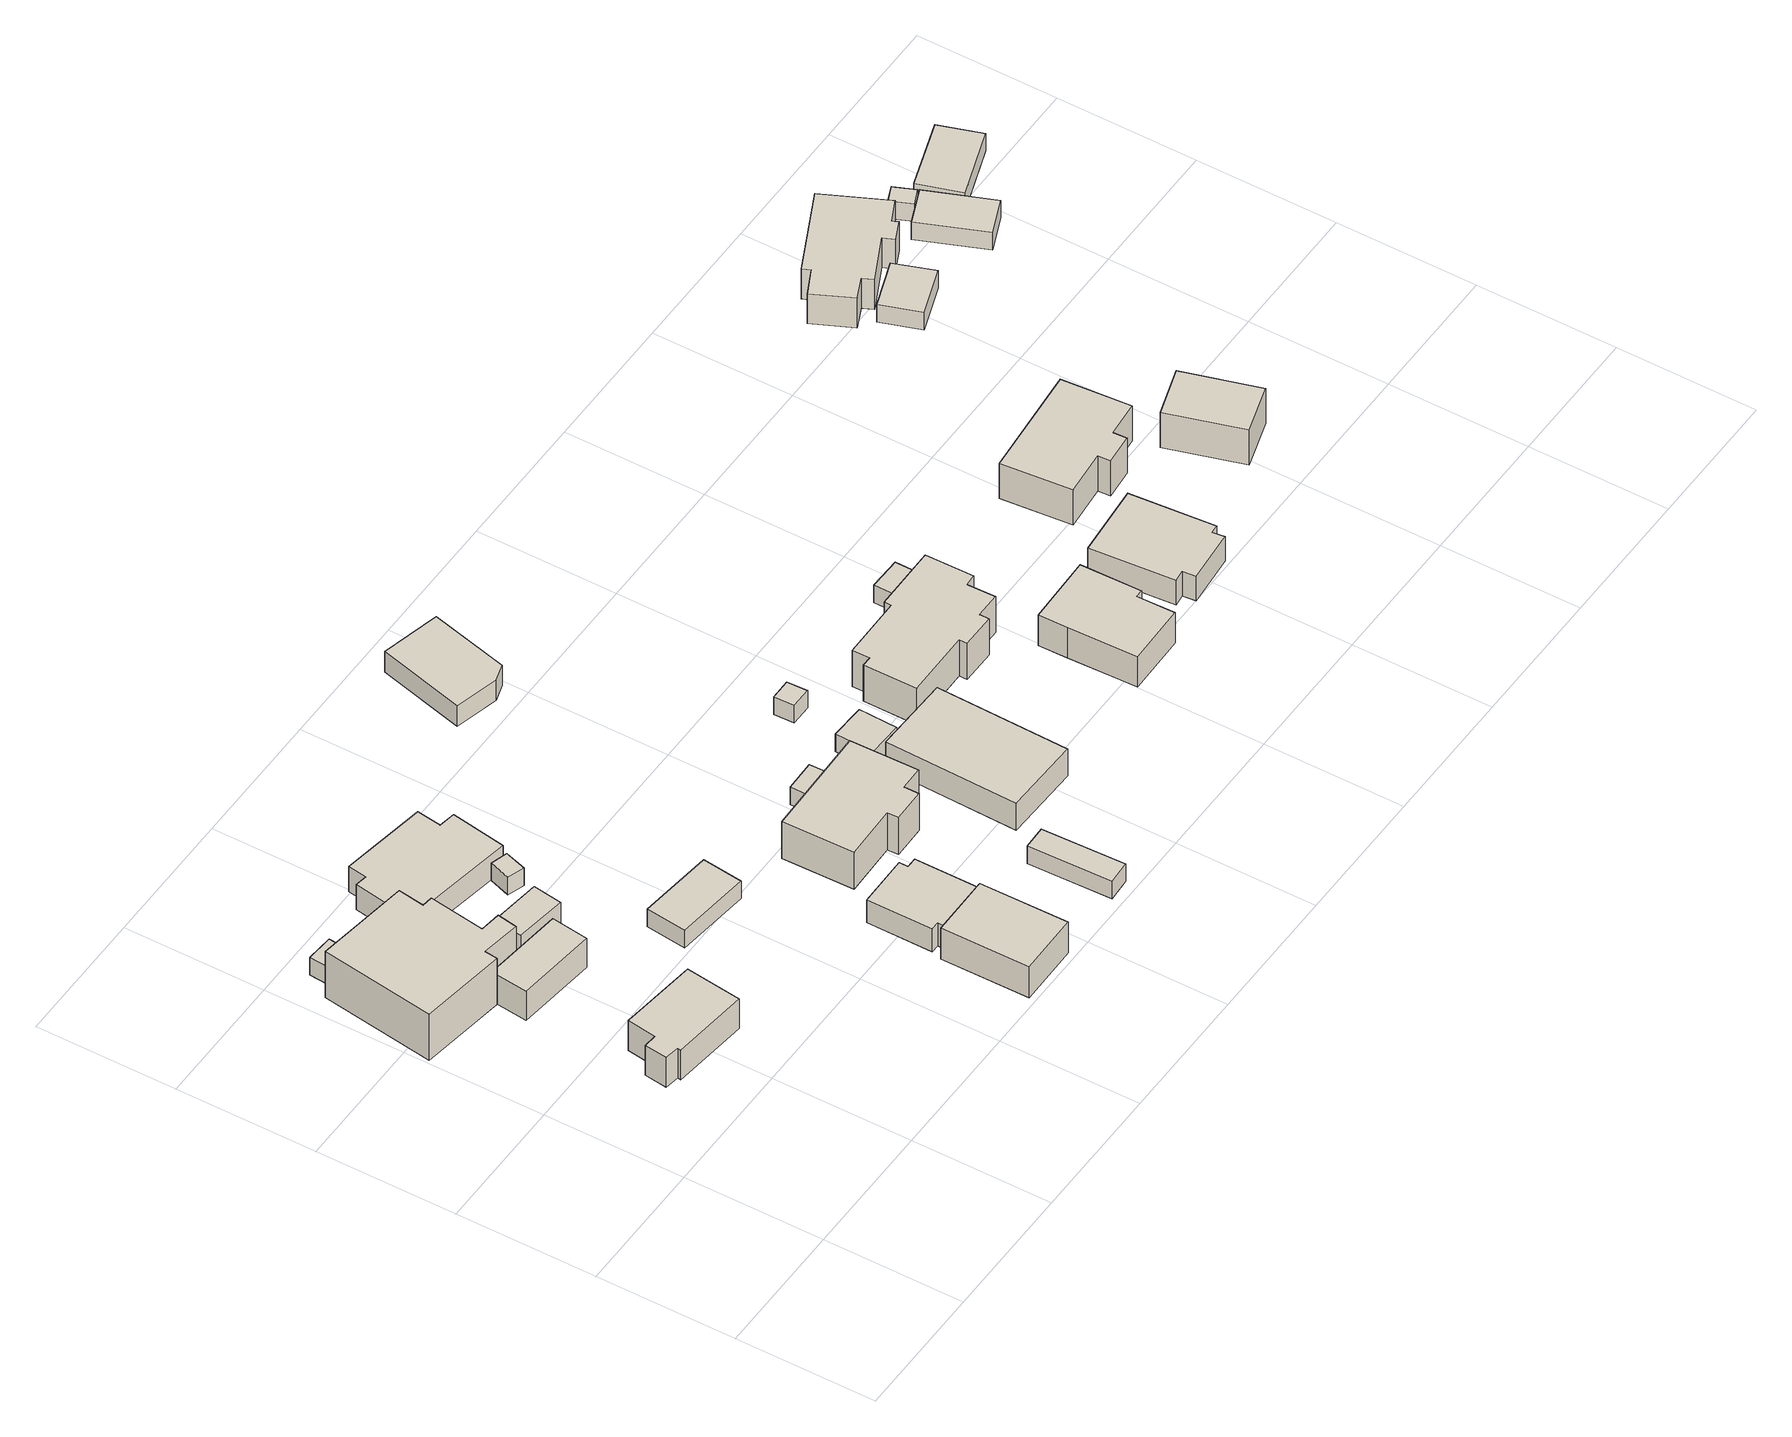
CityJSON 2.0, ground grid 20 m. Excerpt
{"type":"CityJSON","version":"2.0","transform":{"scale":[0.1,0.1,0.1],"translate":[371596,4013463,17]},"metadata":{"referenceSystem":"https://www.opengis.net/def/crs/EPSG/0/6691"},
"CityObjects":{
"building1":{"type":"Building","attributes":{"枝番":1,"利根川水系渡良瀬川洪水浸水想定区域（計画規模）.規模":"L1","利根川水系渡良瀬川洪水浸水想定区域（計画規模）.浸水ランク":"1","利根川水系渡良瀬川洪水浸水想定区域（計画規模）.浸水深":0.01,"利根川水系渡良瀬川洪水浸水想定区域（想定最大規模）.規模":"L2","利根川水系渡良瀬川洪水浸水想定区域（想定最大規模）.浸水ランク":"1","利根川水系渡良瀬川洪水浸水想定区域（想定最大規模）.浸水深":0.31,"利根川水系利根川洪水浸水想定区域（計画規模）.規模":"L1","利根川水系利根川洪水浸水想定区域（計画規模）.浸水ランク":"2","利根川水系利根川洪水浸水想定区域（計画規模）.浸水深":0.501,"利根川水系利根川洪水浸水想定区域（想定最大規模）.規模":"L2","利根川水系利根川洪水浸水想定区域（想定最大規模）.浸水ランク":"2","利根川水系利根川洪水浸水想定区域（想定最大規模）.浸水深":2.73,"measuredHeight":5.9,"BuildingDetails.prefecture":"10","BuildingDetails.city":"10207"},"geometry":[{"type":"Solid","lod":"1","boundaries":[[[[0,1,2,3,4,5,6,7]],[[6,8,9,7]],[[5,10,8,6]],[[4,11,10,5]],[[3,12,11,4]],[[2,13,12,3]],[[1,14,13,2]],[[0,15,14,1]],[[7,9,15,0]],[[8,10,11,12,13,14,15,9]]]]}]},
"building2":{"type":"Building","attributes":{"枝番":1,"利根川水系渡良瀬川洪水浸水想定区域（計画規模）.規模":"L1","利根川水系渡良瀬川洪水浸水想定区域（計画規模）.浸水ランク":"1","利根川水系渡良瀬川洪水浸水想定区域（計画規模）.浸水深":0.41,"利根川水系渡良瀬川洪水浸水想定区域（想定最大規模）.規模":"L2","利根川水系渡良瀬川洪水浸水想定区域（想定最大規模）.浸水ランク":"2","利根川水系渡良瀬川洪水浸水想定区域（想定最大規模）.浸水深":0.64,"利根川水系渡良瀬川洪水浸水想定区域（想定最大規模）.継続時間":2.7,"利根川水系利根川洪水浸水想定区域（計画規模）.規模":"L1","利根川水系利根川洪水浸水想定区域（計画規模）.浸水ランク":"2","利根川水系利根川洪水浸水想定区域（計画規模）.浸水深":0.801,"利根川水系利根川洪水浸水想定区域（想定最大規模）.規模":"L2","利根川水系利根川洪水浸水想定区域（想定最大規模）.浸水ランク":"3","利根川水系利根川洪水浸水想定区域（想定最大規模）.浸水深":3.03,"usage":"411","measuredHeight":9.1,"BuildingDetails.prefecture":"10","BuildingDetails.city":"10207","BuildingDetails.surveyYear":2016},"geometry":[{"type":"Solid","lod":"1","boundaries":[[[[16,17,18,19,20,21,22,23,24,25]],[[24,26,27,25]],[[23,28,26,24]],[[22,29,28,23]],[[21,30,29,22]],[[20,31,30,21]],[[19,32,31,20]],[[18,33,32,19]],[[17,34,33,18]],[[16,35,34,17]],[[25,27,35,16]],[[26,28,29,30,31,32,33,34,35,27]]]]}]},
"building3":{"type":"Building","attributes":{"枝番":1,"利根川水系渡良瀬川洪水浸水想定区域（計画規模）.規模":"L1","利根川水系渡良瀬川洪水浸水想定区域（計画規模）.浸水ランク":"1","利根川水系渡良瀬川洪水浸水想定区域（計画規模）.浸水深":0.35,"利根川水系渡良瀬川洪水浸水想定区域（想定最大規模）.規模":"L2","利根川水系渡良瀬川洪水浸水想定区域（想定最大規模）.浸水ランク":"2","利根川水系渡良瀬川洪水浸水想定区域（想定最大規模）.浸水深":0.56,"利根川水系渡良瀬川洪水浸水想定区域（想定最大規模）.継続時間":2.7,"利根川水系利根川洪水浸水想定区域（計画規模）.規模":"L1","利根川水系利根川洪水浸水想定区域（計画規模）.浸水ランク":"2","利根川水系利根川洪水浸水想定区域（計画規模）.浸水深":0.701,"利根川水系利根川洪水浸水想定区域（想定最大規模）.規模":"L2","利根川水系利根川洪水浸水想定区域（想定最大規模）.浸水ランク":"2","利根川水系利根川洪水浸水想定区域（想定最大規模）.浸水深":2.93,"BuildingDetails.prefecture":"10","BuildingDetails.city":"10207"},"geometry":[{"type":"Solid","lod":"1","boundaries":[[[[36,37,38,39]],[[38,40,41,39]],[[37,42,40,38]],[[36,43,42,37]],[[39,41,43,36]],[[40,42,43,41]]]]}]},
"building4":{"type":"Building","attributes":{"枝番":1,"利根川水系渡良瀬川洪水浸水想定区域（計画規模）.規模":"L1","利根川水系渡良瀬川洪水浸水想定区域（計画規模）.浸水ランク":"1","利根川水系渡良瀬川洪水浸水想定区域（計画規模）.浸水深":0.4,"利根川水系渡良瀬川洪水浸水想定区域（想定最大規模）.規模":"L2","利根川水系渡良瀬川洪水浸水想定区域（想定最大規模）.浸水ランク":"2","利根川水系渡良瀬川洪水浸水想定区域（想定最大規模）.浸水深":0.63,"利根川水系渡良瀬川洪水浸水想定区域（想定最大規模）.継続時間":1.5,"利根川水系利根川洪水浸水想定区域（計画規模）.規模":"L1","利根川水系利根川洪水浸水想定区域（計画規模）.浸水ランク":"2","利根川水系利根川洪水浸水想定区域（計画規模）.浸水深":0.801,"利根川水系利根川洪水浸水想定区域（想定最大規模）.規模":"L2","利根川水系利根川洪水浸水想定区域（想定最大規模）.浸水ランク":"3","利根川水系利根川洪水浸水想定区域（想定最大規模）.浸水深":3.03,"usage":"441","measuredHeight":5.4,"BuildingDetails.prefecture":"10","BuildingDetails.city":"10207","BuildingDetails.surveyYear":2016},"geometry":[{"type":"Solid","lod":"1","boundaries":[[[[44,45,46,47]],[[46,48,49,47]],[[45,50,48,46]],[[44,51,50,45]],[[47,49,51,44]],[[48,50,51,49]]]]}]},
"building5":{"type":"Building","attributes":{"枝番":1,"利根川水系渡良瀬川洪水浸水想定区域（計画規模）.規模":"L1","利根川水系渡良瀬川洪水浸水想定区域（計画規模）.浸水ランク":"1","利根川水系渡良瀬川洪水浸水想定区域（計画規模）.浸水深":0.21,"利根川水系渡良瀬川洪水浸水想定区域（想定最大規模）.規模":"L2","利根川水系渡良瀬川洪水浸水想定区域（想定最大規模）.浸水ランク":"1","利根川水系渡良瀬川洪水浸水想定区域（想定最大規模）.浸水深":0.43,"利根川水系渡良瀬川洪水浸水想定区域（想定最大規模）.継続時間":1.5,"利根川水系利根川洪水浸水想定区域（計画規模）.規模":"L1","利根川水系利根川洪水浸水想定区域（計画規模）.浸水ランク":"2","利根川水系利根川洪水浸水想定区域（計画規模）.浸水深":0.601,"利根川水系利根川洪水浸水想定区域（想定最大規模）.規模":"L2","利根川水系利根川洪水浸水想定区域（想定最大規模）.浸水ランク":"2","利根川水系利根川洪水浸水想定区域（想定最大規模）.浸水深":2.83,"measuredHeight":3.5,"BuildingDetails.prefecture":"10","BuildingDetails.city":"10207"},"geometry":[{"type":"Solid","lod":"1","boundaries":[[[[52,53,54,55]],[[54,56,57,55]],[[53,58,56,54]],[[52,59,58,53]],[[55,57,59,52]],[[56,58,59,57]]]]}]},
"building6":{"type":"Building","attributes":{"枝番":1,"利根川水系渡良瀬川洪水浸水想定区域（計画規模）.規模":"L1","利根川水系渡良瀬川洪水浸水想定区域（計画規模）.浸水ランク":"1","利根川水系渡良瀬川洪水浸水想定区域（計画規模）.浸水深":0.31,"利根川水系渡良瀬川洪水浸水想定区域（想定最大規模）.規模":"L2","利根川水系渡良瀬川洪水浸水想定区域（想定最大規模）.浸水ランク":"2","利根川水系渡良瀬川洪水浸水想定区域（想定最大規模）.浸水深":0.53,"利根川水系渡良瀬川洪水浸水想定区域（想定最大規模）.継続時間":1.5,"利根川水系利根川洪水浸水想定区域（計画規模）.規模":"L1","利根川水系利根川洪水浸水想定区域（計画規模）.浸水ランク":"2","利根川水系利根川洪水浸水想定区域（計画規模）.浸水深":0.7,"利根川水系利根川洪水浸水想定区域（想定最大規模）.規模":"L2","利根川水系利根川洪水浸水想定区域（想定最大規模）.浸水ランク":"2","利根川水系利根川洪水浸水想定区域（想定最大規模）.浸水深":2.93,"usage":"413","measuredHeight":6.4,"BuildingDetails.prefecture":"10","BuildingDetails.city":"10207","BuildingDetails.surveyYear":2016},"geometry":[{"type":"Solid","lod":"1","boundaries":[[[[60,61,62,63]],[[62,64,65,63]],[[61,66,64,62]],[[60,67,66,61]],[[63,65,67,60]],[[64,66,67,65]]]]}]},
"building7":{"type":"Building","attributes":{"枝番":1,"利根川水系渡良瀬川洪水浸水想定区域（計画規模）.規模":"L1","利根川水系渡良瀬川洪水浸水想定区域（計画規模）.浸水ランク":"1","利根川水系渡良瀬川洪水浸水想定区域（計画規模）.浸水深":0.49,"利根川水系渡良瀬川洪水浸水想定区域（想定最大規模）.規模":"L2","利根川水系渡良瀬川洪水浸水想定区域（想定最大規模）.浸水ランク":"2","利根川水系渡良瀬川洪水浸水想定区域（想定最大規模）.浸水深":0.67,"利根川水系渡良瀬川洪水浸水想定区域（想定最大規模）.継続時間":3.2,"利根川水系利根川洪水浸水想定区域（計画規模）.規模":"L1","利根川水系利根川洪水浸水想定区域（計画規模）.浸水ランク":"2","利根川水系利根川洪水浸水想定区域（計画規模）.浸水深":0.802,"利根川水系利根川洪水浸水想定区域（想定最大規模）.規模":"L2","利根川水系利根川洪水浸水想定区域（想定最大規模）.浸水ランク":"3","利根川水系利根川洪水浸水想定区域（想定最大規模）.浸水深":3.03,"usage":"411","measuredHeight":6.2,"BuildingDetails.prefecture":"10","BuildingDetails.city":"10207","BuildingDetails.surveyYear":2016},"geometry":[{"type":"Solid","lod":"1","boundaries":[[[[68,69,70,71,72,73,74,75]],[[74,76,77,75]],[[73,78,76,74]],[[72,79,78,73]],[[71,80,79,72]],[[70,81,80,71]],[[69,82,81,70]],[[68,83,82,69]],[[75,77,83,68]],[[76,78,79,80,81,82,83,77]]]]}]},
"building8":{"type":"Building","attributes":{"枝番":1,"利根川水系渡良瀬川洪水浸水想定区域（計画規模）.規模":"L1","利根川水系渡良瀬川洪水浸水想定区域（計画規模）.浸水ランク":"1","利根川水系渡良瀬川洪水浸水想定区域（計画規模）.浸水深":0.44,"利根川水系渡良瀬川洪水浸水想定区域（想定最大規模）.規模":"L2","利根川水系渡良瀬川洪水浸水想定区域（想定最大規模）.浸水ランク":"2","利根川水系渡良瀬川洪水浸水想定区域（想定最大規模）.浸水深":0.64,"利根川水系渡良瀬川洪水浸水想定区域（想定最大規模）.継続時間":3.2,"利根川水系利根川洪水浸水想定区域（計画規模）.規模":"L1","利根川水系利根川洪水浸水想定区域（計画規模）.浸水ランク":"2","利根川水系利根川洪水浸水想定区域（計画規模）.浸水深":0.801,"利根川水系利根川洪水浸水想定区域（想定最大規模）.規模":"L2","利根川水系利根川洪水浸水想定区域（想定最大規模）.浸水ランク":"3","利根川水系利根川洪水浸水想定区域（想定最大規模）.浸水深":3.03,"BuildingDetails.prefecture":"10","BuildingDetails.city":"10207"},"geometry":[{"type":"Solid","lod":"1","boundaries":[[[[84,85,86,87]],[[86,88,89,87]],[[85,90,88,86]],[[84,91,90,85]],[[87,89,91,84]],[[88,90,91,89]]]]}]},
"building9":{"type":"Building","attributes":{"枝番":1,"利根川水系渡良瀬川洪水浸水想定区域（計画規模）.規模":"L1","利根川水系渡良瀬川洪水浸水想定区域（計画規模）.浸水ランク":"1","利根川水系渡良瀬川洪水浸水想定区域（計画規模）.浸水深":0.26,"利根川水系渡良瀬川洪水浸水想定区域（想定最大規模）.規模":"L2","利根川水系渡良瀬川洪水浸水想定区域（想定最大規模）.浸水ランク":"2","利根川水系渡良瀬川洪水浸水想定区域（想定最大規模）.浸水深":0.51,"利根川水系利根川洪水浸水想定区域（計画規模）.規模":"L1","利根川水系利根川洪水浸水想定区域（計画規模）.浸水ランク":"2","利根川水系利根川洪水浸水想定区域（計画規模）.浸水深":0.7,"利根川水系利根川洪水浸水想定区域（想定最大規模）.規模":"L2","利根川水系利根川洪水浸水想定区域（想定最大規模）.浸水ランク":"2","利根川水系利根川洪水浸水想定区域（想定最大規模）.浸水深":2.93,"usage":"411","measuredHeight":3.2,"BuildingDetails.prefecture":"10","BuildingDetails.city":"10207","BuildingDetails.surveyYear":2016},"geometry":[{"type":"Solid","lod":"1","boundaries":[[[[92,93,94,95]],[[94,96,97,95]],[[93,98,96,94]],[[92,99,98,93]],[[95,97,99,92]],[[96,98,99,97]]]]}]},
"building10":{"type":"Building","attributes":{"枝番":1,"利根川水系渡良瀬川洪水浸水想定区域（計画規模）.規模":"L1","利根川水系渡良瀬川洪水浸水想定区域（計画規模）.浸水ランク":"1","利根川水系渡良瀬川洪水浸水想定区域（計画規模）.浸水深":0.03,"利根川水系渡良瀬川洪水浸水想定区域（想定最大規模）.規模":"L2","利根川水系渡良瀬川洪水浸水想定区域（想定最大規模）.浸水ランク":"2","利根川水系渡良瀬川洪水浸水想定区域（想定最大規模）.浸水深":0.5,"利根川水系渡良瀬川洪水浸水想定区域（想定最大規模）.継続時間":3.9,"利根川水系利根川洪水浸水想定区域（計画規模）.規模":"L1","利根川水系利根川洪水浸水想定区域（計画規模）.浸水ランク":"2","利根川水系利根川洪水浸水想定区域（計画規模）.浸水深":0.699,"利根川水系利根川洪水浸水想定区域（想定最大規模）.規模":"L2","利根川水系利根川洪水浸水想定区域（想定最大規模）.浸水ランク":"2","利根川水系利根川洪水浸水想定区域（想定最大規模）.浸水深":2.93,"usage":"411","measuredHeight":6.5,"BuildingDetails.prefecture":"10","BuildingDetails.city":"10207","BuildingDetails.surveyYear":2016},"geometry":[{"type":"Solid","lod":"1","boundaries":[[[[100,101,102,103]],[[102,104,105,103]],[[101,106,104,102]],[[100,107,106,101]],[[103,105,107,100]],[[104,106,107,105]]]]}]},
"building11":{"type":"Building","attributes":{"枝番":1,"利根川水系渡良瀬川洪水浸水想定区域（計画規模）.規模":"L1","利根川水系渡良瀬川洪水浸水想定区域（計画規模）.浸水ランク":"1","利根川水系渡良瀬川洪水浸水想定区域（計画規模）.浸水深":0.1,"利根川水系渡良瀬川洪水浸水想定区域（想定最大規模）.規模":"L2","利根川水系渡良瀬川洪水浸水想定区域（想定最大規模）.浸水ランク":"1","利根川水系渡良瀬川洪水浸水想定区域（想定最大規模）.浸水深":0.41,"利根川水系利根川洪水浸水想定区域（計画規模）.規模":"L1","利根川水系利根川洪水浸水想定区域（計画規模）.浸水ランク":"2","利根川水系利根川洪水浸水想定区域（計画規模）.浸水深":0.601,"利根川水系利根川洪水浸水想定区域（想定最大規模）.規模":"L2","利根川水系利根川洪水浸水想定区域（想定最大規模）.浸水ランク":"2","利根川水系利根川洪水浸水想定区域（想定最大規模）.浸水深":2.83,"usage":"411","measuredHeight":4.7,"BuildingDetails.prefecture":"10","BuildingDetails.city":"10207","BuildingDetails.surveyYear":2016},"geometry":[{"type":"Solid","lod":"1","boundaries":[[[[108,109,110,111,112,113,114,115]],[[114,116,117,115]],[[113,118,116,114]],[[112,119,118,113]],[[111,120,119,112]],[[110,121,120,111]],[[109,122,121,110]],[[108,123,122,109]],[[115,117,123,108]],[[116,118,119,120,121,122,123,117]]]]}]},
"building12":{"type":"Building","attributes":{"枝番":1,"利根川水系渡良瀬川洪水浸水想定区域（計画規模）.規模":"L1","利根川水系渡良瀬川洪水浸水想定区域（計画規模）.浸水ランク":"1","利根川水系渡良瀬川洪水浸水想定区域（計画規模）.浸水深":0.12,"利根川水系渡良瀬川洪水浸水想定区域（想定最大規模）.規模":"L2","利根川水系渡良瀬川洪水浸水想定区域（想定最大規模）.浸水ランク":"1","利根川水系渡良瀬川洪水浸水想定区域（想定最大規模）.浸水深":0.02,"利根川水系利根川洪水浸水想定区域（計画規模）.規模":"L1","利根川水系利根川洪水浸水想定区域（計画規模）.浸水ランク":"1","利根川水系利根川洪水浸水想定区域（計画規模）.浸水深":0.101,"利根川水系利根川洪水浸水想定区域（想定最大規模）.規模":"L2","利根川水系利根川洪水浸水想定区域（想定最大規模）.浸水ランク":"2","利根川水系利根川洪水浸水想定区域（想定最大規模）.浸水深":2.33,"usage":"411","measuredHeight":7.4,"BuildingDetails.prefecture":"10","BuildingDetails.city":"10207","BuildingDetails.surveyYear":2016},"geometry":[{"type":"Solid","lod":"1","boundaries":[[[[124,125,126,127,128,129,130,131]],[[130,132,133,131]],[[129,134,132,130]],[[128,135,134,129]],[[127,136,135,128]],[[126,137,136,127]],[[125,138,137,126]],[[124,139,138,125]],[[131,133,139,124]],[[132,134,135,136,137,138,139,133]]]]}]},
"building13":{"type":"Building","attributes":{"枝番":1,"利根川水系渡良瀬川洪水浸水想定区域（計画規模）.規模":"L1","利根川水系渡良瀬川洪水浸水想定区域（計画規模）.浸水ランク":"1","利根川水系渡良瀬川洪水浸水想定区域（計画規模）.浸水深":0.21,"利根川水系渡良瀬川洪水浸水想定区域（想定最大規模）.規模":"L2","利根川水系渡良瀬川洪水浸水想定区域（想定最大規模）.浸水ランク":"2","利根川水系渡良瀬川洪水浸水想定区域（想定最大規模）.浸水深":0.6,"利根川水系渡良瀬川洪水浸水想定区域（想定最大規模）.継続時間":3.9,"利根川水系利根川洪水浸水想定区域（計画規模）.規模":"L1","利根川水系利根川洪水浸水想定区域（計画規模）.浸水ランク":"2","利根川水系利根川洪水浸水想定区域（計画規模）.浸水深":0.8,"利根川水系利根川洪水浸水想定区域（想定最大規模）.規模":"L2","利根川水系利根川洪水浸水想定区域（想定最大規模）.浸水ランク":"3","利根川水系利根川洪水浸水想定区域（想定最大規模）.浸水深":3.03,"usage":"411","measuredHeight":3.4,"BuildingDetails.prefecture":"10","BuildingDetails.city":"10207","BuildingDetails.surveyYear":2016},"geometry":[{"type":"Solid","lod":"1","boundaries":[[[[140,141,142,143]],[[142,144,145,143]],[[141,146,144,142]],[[140,147,146,141]],[[143,145,147,140]],[[144,146,147,145]]]]}]},
"building14":{"type":"Building","attributes":{"枝番":1,"利根川水系渡良瀬川洪水浸水想定区域（計画規模）.規模":"L1","利根川水系渡良瀬川洪水浸水想定区域（計画規模）.浸水ランク":"1","利根川水系渡良瀬川洪水浸水想定区域（計画規模）.浸水深":0.23,"利根川水系渡良瀬川洪水浸水想定区域（想定最大規模）.規模":"L2","利根川水系渡良瀬川洪水浸水想定区域（想定最大規模）.浸水ランク":"1","利根川水系渡良瀬川洪水浸水想定区域（想定最大規模）.浸水深":0.34,"利根川水系利根川洪水浸水想定区域（計画規模）.規模":"L1","利根川水系利根川洪水浸水想定区域（計画規模）.浸水ランク":"2","利根川水系利根川洪水浸水想定区域（計画規模）.浸水深":0.501,"利根川水系利根川洪水浸水想定区域（想定最大規模）.規模":"L2","利根川水系利根川洪水浸水想定区域（想定最大規模）.浸水ランク":"2","利根川水系利根川洪水浸水想定区域（想定最大規模）.浸水深":2.73,"usage":"411","BuildingDetails.prefecture":"10","BuildingDetails.city":"10207","BuildingDetails.surveyYear":2016},"geometry":[{"type":"Solid","lod":"1","boundaries":[[[[148,149,150,151]],[[150,152,153,151]],[[149,154,152,150]],[[148,155,154,149]],[[151,153,155,148]],[[152,154,155,153]]]]}]},
"building15":{"type":"Building","attributes":{"枝番":1,"利根川水系渡良瀬川洪水浸水想定区域（計画規模）.規模":"L1","利根川水系渡良瀬川洪水浸水想定区域（計画規模）.浸水ランク":"1","利根川水系渡良瀬川洪水浸水想定区域（計画規模）.浸水深":0.4,"利根川水系渡良瀬川洪水浸水想定区域（想定最大規模）.規模":"L2","利根川水系渡良瀬川洪水浸水想定区域（想定最大規模）.浸水ランク":"2","利根川水系渡良瀬川洪水浸水想定区域（想定最大規模）.浸水深":0.56,"利根川水系渡良瀬川洪水浸水想定区域（想定最大規模）.継続時間":0.6,"利根川水系利根川洪水浸水想定区域（計画規模）.規模":"L1","利根川水系利根川洪水浸水想定区域（計画規模）.浸水ランク":"2","利根川水系利根川洪水浸水想定区域（計画規模）.浸水深":0.601,"利根川水系利根川洪水浸水想定区域（想定最大規模）.規模":"L2","利根川水系利根川洪水浸水想定区域（想定最大規模）.浸水ランク":"2","利根川水系利根川洪水浸水想定区域（想定最大規模）.浸水深":2.83,"usage":"411","measuredHeight":4.2,"BuildingDetails.prefecture":"10","BuildingDetails.city":"10207","BuildingDetails.surveyYear":2016},"geometry":[{"type":"Solid","lod":"1","boundaries":[[[[156,157,158,159,160]],[[159,161,162,160]],[[158,163,161,159]],[[157,164,163,158]],[[156,165,164,157]],[[160,162,165,156]],[[161,163,164,165,162]]]]}]},
"building16":{"type":"Building","attributes":{"枝番":1,"利根川水系渡良瀬川洪水浸水想定区域（計画規模）.規模":"L1","利根川水系渡良瀬川洪水浸水想定区域（計画規模）.浸水ランク":"1","利根川水系渡良瀬川洪水浸水想定区域（計画規模）.浸水深":0.08,"利根川水系渡良瀬川洪水浸水想定区域（想定最大規模）.規模":"L2","利根川水系渡良瀬川洪水浸水想定区域（想定最大規模）.浸水ランク":"1","利根川水系渡良瀬川洪水浸水想定区域（想定最大規模）.浸水深":0.2,"利根川水系利根川洪水浸水想定区域（計画規模）.規模":"L1","利根川水系利根川洪水浸水想定区域（計画規模）.浸水ランク":"1","利根川水系利根川洪水浸水想定区域（計画規模）.浸水深":0.401,"利根川水系利根川洪水浸水想定区域（想定最大規模）.規模":"L2","利根川水系利根川洪水浸水想定区域（想定最大規模）.浸水ランク":"2","利根川水系利根川洪水浸水想定区域（想定最大規模）.浸水深":2.63,"usage":"411","measuredHeight":6.8,"BuildingDetails.prefecture":"10","BuildingDetails.city":"10207","BuildingDetails.surveyYear":2016},"geometry":[{"type":"Solid","lod":"1","boundaries":[[[[166,167,168,169]],[[168,170,171,169]],[[167,172,170,168]],[[166,173,172,167]],[[169,171,173,166]],[[170,172,173,171]]]]}]},
"building17":{"type":"Building","attributes":{"枝番":1,"利根川水系渡良瀬川洪水浸水想定区域（計画規模）.規模":"L1","利根川水系渡良瀬川洪水浸水想定区域（計画規模）.浸水ランク":"1","利根川水系渡良瀬川洪水浸水想定区域（計画規模）.浸水深":0.43,"利根川水系渡良瀬川洪水浸水想定区域（想定最大規模）.規模":"L2","利根川水系渡良瀬川洪水浸水想定区域（想定最大規模）.浸水ランク":"2","利根川水系渡良瀬川洪水浸水想定区域（想定最大規模）.浸水深":0.54,"利根川水系利根川洪水浸水想定区域（計画規模）.規模":"L1","利根川水系利根川洪水浸水想定区域（計画規模）.浸水ランク":"2","利根川水系利根川洪水浸水想定区域（計画規模）.浸水深":0.7,"利根川水系利根川洪水浸水想定区域（想定最大規模）.規模":"L2","利根川水系利根川洪水浸水想定区域（想定最大規模）.浸水ランク":"2","利根川水系利根川洪水浸水想定区域（想定最大規模）.浸水深":2.93,"usage":"411","BuildingDetails.prefecture":"10","BuildingDetails.city":"10207","BuildingDetails.surveyYear":2016},"geometry":[{"type":"Solid","lod":"1","boundaries":[[[[174,175,176,177]],[[176,178,179,177]],[[175,180,178,176]],[[174,181,180,175]],[[177,179,181,174]],[[178,180,181,179]]]]}]},
"building18":{"type":"Building","attributes":{"枝番":1,"利根川水系渡良瀬川洪水浸水想定区域（計画規模）.規模":"L1","利根川水系渡良瀬川洪水浸水想定区域（計画規模）.浸水ランク":"1","利根川水系渡良瀬川洪水浸水想定区域（計画規模）.浸水深":0.24,"利根川水系渡良瀬川洪水浸水想定区域（想定最大規模）.規模":"L2","利根川水系渡良瀬川洪水浸水想定区域（想定最大規模）.浸水ランク":"1","利根川水系渡良瀬川洪水浸水想定区域（想定最大規模）.浸水深":0.07,"利根川水系利根川洪水浸水想定区域（計画規模）.規模":"L1","利根川水系利根川洪水浸水想定区域（計画規模）.浸水ランク":"1","利根川水系利根川洪水浸水想定区域（計画規模）.浸水深":0.201,"利根川水系利根川洪水浸水想定区域（想定最大規模）.規模":"L2","利根川水系利根川洪水浸水想定区域（想定最大規模）.浸水ランク":"2","利根川水系利根川洪水浸水想定区域（想定最大規模）.浸水深":2.43,"usage":"411","BuildingDetails.prefecture":"10","BuildingDetails.city":"10207","BuildingDetails.surveyYear":2016},"geometry":[{"type":"Solid","lod":"1","boundaries":[[[[182,183,184,185]],[[184,186,187,185]],[[183,188,186,184]],[[182,189,188,183]],[[185,187,189,182]],[[186,188,189,187]]]]}]},
"building19":{"type":"Building","attributes":{"枝番":1,"利根川水系渡良瀬川洪水浸水想定区域（計画規模）.規模":"L1","利根川水系渡良瀬川洪水浸水想定区域（想定最大規模）.規模":"L2","利根川水系渡良瀬川洪水浸水想定区域（想定最大規模）.浸水ランク":"1","利根川水系渡良瀬川洪水浸水想定区域（想定最大規模）.浸水深":0.01,"利根川水系利根川洪水浸水想定区域（計画規模）.規模":"L1","利根川水系利根川洪水浸水想定区域（計画規模）.浸水ランク":"1","利根川水系利根川洪水浸水想定区域（計画規模）.浸水深":0.101,"利根川水系利根川洪水浸水想定区域（想定最大規模）.規模":"L2","利根川水系利根川洪水浸水想定区域（想定最大規模）.浸水ランク":"2","利根川水系利根川洪水浸水想定区域（想定最大規模）.浸水深":2.13,"usage":"411","measuredHeight":8.5,"BuildingDetails.prefecture":"10","BuildingDetails.city":"10207","BuildingDetails.surveyYear":2016},"geometry":[{"type":"Solid","lod":"1","boundaries":[[[[190,191,192,193,194,195,196,197,198,199,200,201,202,203]],[[202,204,205,203]],[[201,206,204,202]],[[200,207,206,201]],[[199,208,207,200]],[[198,209,208,199]],[[197,210,209,198]],[[196,211,210,197]],[[195,212,211,196]],[[194,213,212,195]],[[193,214,213,194]],[[192,215,214,193]],[[191,216,215,192]],[[190,217,216,191]],[[203,205,217,190]],[[204,206,207,208,209,210,211,212,213,214,215,216,217,205]]]]}]},
"building20":{"type":"Building","attributes":{"枝番":1,"利根川水系渡良瀬川洪水浸水想定区域（計画規模）.規模":"L1","利根川水系渡良瀬川洪水浸水想定区域（想定最大規模）.規模":"L2","利根川水系渡良瀬川洪水浸水想定区域（想定最大規模）.浸水ランク":"1","利根川水系渡良瀬川洪水浸水想定区域（想定最大規模）.浸水深":0.01,"利根川水系利根川洪水浸水想定区域（計画規模）.規模":"L1","利根川水系利根川洪水浸水想定区域（計画規模）.浸水ランク":"1","利根川水系利根川洪水浸水想定区域（計画規模）.浸水深":0.101,"利根川水系利根川洪水浸水想定区域（想定最大規模）.規模":"L2","利根川水系利根川洪水浸水想定区域（想定最大規模）.浸水ランク":"2","利根川水系利根川洪水浸水想定区域（想定最大規模）.浸水深":2.33,"usage":"411","measuredHeight":4.1,"BuildingDetails.prefecture":"10","BuildingDetails.city":"10207","BuildingDetails.surveyYear":2016},"geometry":[{"type":"Solid","lod":"1","boundaries":[[[[218,219,220,221]],[[220,222,223,221]],[[219,224,222,220]],[[218,225,224,219]],[[221,223,225,218]],[[222,224,225,223]]]]}]},
"building21":{"type":"Building","attributes":{"枝番":1,"利根川水系渡良瀬川洪水浸水想定区域（計画規模）.規模":"L1","利根川水系渡良瀬川洪水浸水想定区域（計画規模）.浸水ランク":"1","利根川水系渡良瀬川洪水浸水想定区域（計画規模）.浸水深":0.01,"利根川水系渡良瀬川洪水浸水想定区域（想定最大規模）.規模":"L2","利根川水系渡良瀬川洪水浸水想定区域（想定最大規模）.浸水ランク":"1","利根川水系渡良瀬川洪水浸水想定区域（想定最大規模）.浸水深":0.19,"利根川水系利根川洪水浸水想定区域（計画規模）.規模":"L1","利根川水系利根川洪水浸水想定区域（計画規模）.浸水ランク":"1","利根川水系利根川洪水浸水想定区域（計画規模）.浸水深":0.401,"利根川水系利根川洪水浸水想定区域（想定最大規模）.規模":"L2","利根川水系利根川洪水浸水想定区域（想定最大規模）.浸水ランク":"2","利根川水系利根川洪水浸水想定区域（想定最大規模）.浸水深":2.63,"usage":"411","measuredHeight":6.6,"BuildingDetails.prefecture":"10","BuildingDetails.city":"10207","BuildingDetails.surveyYear":2016},"geometry":[{"type":"Solid","lod":"1","boundaries":[[[[226,227,228,229,230,231,232]],[[231,233,234,232]],[[230,235,233,231]],[[229,236,235,230]],[[228,237,236,229]],[[227,238,237,228]],[[226,239,238,227]],[[232,234,239,226]],[[233,235,236,237,238,239,234]]]]}]},
"building22":{"type":"Building","attributes":{"枝番":1,"利根川水系渡良瀬川洪水浸水想定区域（計画規模）.規模":"L1","利根川水系渡良瀬川洪水浸水想定区域（計画規模）.浸水ランク":"1","利根川水系渡良瀬川洪水浸水想定区域（計画規模）.浸水深":0.1,"利根川水系渡良瀬川洪水浸水想定区域（想定最大規模）.規模":"L2","利根川水系渡良瀬川洪水浸水想定区域（想定最大規模）.浸水ランク":"1","利根川水系渡良瀬川洪水浸水想定区域（想定最大規模）.浸水深":0.49,"利根川水系利根川洪水浸水想定区域（計画規模）.規模":"L1","利根川水系利根川洪水浸水想定区域（計画規模）.浸水ランク":"2","利根川水系利根川洪水浸水想定区域（計画規模）.浸水深":0.7,"利根川水系利根川洪水浸水想定区域（想定最大規模）.規模":"L2","利根川水系利根川洪水浸水想定区域（想定最大規模）.浸水ランク":"2","利根川水系利根川洪水浸水想定区域（想定最大規模）.浸水深":2.93,"usage":"411","measuredHeight":6.1,"BuildingDetails.prefecture":"10","BuildingDetails.city":"10207","BuildingDetails.surveyYear":2016},"geometry":[{"type":"Solid","lod":"1","boundaries":[[[[240,241,242,243,244,245,246,247]],[[246,248,249,247]],[[245,250,248,246]],[[244,251,250,245]],[[243,252,251,244]],[[242,253,252,243]],[[241,254,253,242]],[[240,255,254,241]],[[247,249,255,240]],[[248,250,251,252,253,254,255,249]]]]}]},
"building23":{"type":"Building","attributes":{"枝番":1,"利根川水系渡良瀬川洪水浸水想定区域（計画規模）.規模":"L1","利根川水系渡良瀬川洪水浸水想定区域（計画規模）.浸水ランク":"1","利根川水系渡良瀬川洪水浸水想定区域（計画規模）.浸水深":0.14,"利根川水系渡良瀬川洪水浸水想定区域（想定最大規模）.規模":"L2","利根川水系渡良瀬川洪水浸水想定区域（想定最大規模）.浸水ランク":"1","利根川水系渡良瀬川洪水浸水想定区域（想定最大規模）.浸水深":0.03,"利根川水系利根川洪水浸水想定区域（計画規模）.規模":"L1","利根川水系利根川洪水浸水想定区域（計画規模）.浸水ランク":"1","利根川水系利根川洪水浸水想定区域（計画規模）.浸水深":0.201,"利根川水系利根川洪水浸水想定区域（想定最大規模）.規模":"L2","利根川水系利根川洪水浸水想定区域（想定最大規模）.浸水ランク":"2","利根川水系利根川洪水浸水想定区域（想定最大規模）.浸水深":2.43,"usage":"411","measuredHeight":7.3,"BuildingDetails.prefecture":"10","BuildingDetails.city":"10207","BuildingDetails.surveyYear":2016},"geometry":[{"type":"Solid","lod":"1","boundaries":[[[[256,257,258,259,260,261,262,263]],[[262,264,265,263]],[[261,266,264,262]],[[260,267,266,261]],[[259,268,267,260]],[[258,269,268,259]],[[257,270,269,258]],[[256,271,270,257]],[[263,265,271,256]],[[264,266,267,268,269,270,271,265]]]]}]},
"building24":{"type":"Building","attributes":{"枝番":1,"利根川水系渡良瀬川洪水浸水想定区域（計画規模）.規模":"L1","利根川水系渡良瀬川洪水浸水想定区域（計画規模）.浸水ランク":"1","利根川水系渡良瀬川洪水浸水想定区域（計画規模）.浸水深":0.33,"利根川水系渡良瀬川洪水浸水想定区域（想定最大規模）.規模":"L2","利根川水系渡良瀬川洪水浸水想定区域（想定最大規模）.浸水ランク":"1","利根川水系渡良瀬川洪水浸水想定区域（想定最大規模）.浸水深":0.49,"利根川水系渡良瀬川洪水浸水想定区域（想定最大規模）.継続時間":4.8,"利根川水系利根川洪水浸水想定区域（計画規模）.規模":"L1","利根川水系利根川洪水浸水想定区域（計画規模）.浸水ランク":"2","利根川水系利根川洪水浸水想定区域（計画規模）.浸水深":0.7,"利根川水系利根川洪水浸水想定区域（想定最大規模）.規模":"L2","利根川水系利根川洪水浸水想定区域（想定最大規模）.浸水ランク":"2","利根川水系利根川洪水浸水想定区域（想定最大規模）.浸水深":2.93,"usage":"411","measuredHeight":6.6,"BuildingDetails.prefecture":"10","BuildingDetails.city":"10207","BuildingDetails.surveyYear":2016},"geometry":[{"type":"Solid","lod":"1","boundaries":[[[[272,273,274,275]],[[274,276,277,275]],[[273,278,276,274]],[[272,279,278,273]],[[275,277,279,272]],[[276,278,279,277]]]]}]},
"building25":{"type":"Building","attributes":{"枝番":1,"利根川水系渡良瀬川洪水浸水想定区域（計画規模）.規模":"L1","利根川水系渡良瀬川洪水浸水想定区域（計画規模）.浸水ランク":"2","利根川水系渡良瀬川洪水浸水想定区域（計画規模）.浸水深":0.51,"利根川水系渡良瀬川洪水浸水想定区域（計画規模）.継続時間":3.2,"利根川水系渡良瀬川洪水浸水想定区域（想定最大規模）.規模":"L2","利根川水系渡良瀬川洪水浸水想定区域（想定最大規模）.浸水ランク":"2","利根川水系渡良瀬川洪水浸水想定区域（想定最大規模）.浸水深":0.71,"利根川水系渡良瀬川洪水浸水想定区域（想定最大規模）.継続時間":10,"利根川水系利根川洪水浸水想定区域（計画規模）.規模":"L1","利根川水系利根川洪水浸水想定区域（計画規模）.浸水ランク":"2","利根川水系利根川洪水浸水想定区域（計画規模）.浸水深":0.801,"利根川水系利根川洪水浸水想定区域（想定最大規模）.規模":"L2","利根川水系利根川洪水浸水想定区域（想定最大規模）.浸水ランク":"3","利根川水系利根川洪水浸水想定区域（想定最大規模）.浸水深":3.03,"usage":"411","measuredHeight":3.3,"BuildingDetails.prefecture":"10","BuildingDetails.city":"10207","BuildingDetails.surveyYear":2016},"geometry":[{"type":"Solid","lod":"1","boundaries":[[[[280,281,282,283]],[[282,284,285,283]],[[281,286,284,282]],[[280,287,286,281]],[[283,285,287,280]],[[284,286,287,285]]]]}]},
"building26":{"type":"Building","attributes":{"枝番":1,"利根川水系渡良瀬川洪水浸水想定区域（計画規模）.規模":"L1","利根川水系渡良瀬川洪水浸水想定区域（計画規模）.浸水ランク":"1","利根川水系渡良瀬川洪水浸水想定区域（計画規模）.浸水深":0.43,"利根川水系渡良瀬川洪水浸水想定区域（計画規模）.継続時間":1.4,"利根川水系渡良瀬川洪水浸水想定区域（想定最大規模）.規模":"L2","利根川水系渡良瀬川洪水浸水想定区域（想定最大規模）.浸水ランク":"2","利根川水系渡良瀬川洪水浸水想定区域（想定最大規模）.浸水深":0.62,"利根川水系渡良瀬川洪水浸水想定区域（想定最大規模）.継続時間":8.3,"利根川水系利根川洪水浸水想定区域（計画規模）.規模":"L1","利根川水系利根川洪水浸水想定区域（計画規模）.浸水ランク":"2","利根川水系利根川洪水浸水想定区域（計画規模）.浸水深":0.7,"利根川水系利根川洪水浸水想定区域（想定最大規模）.規模":"L2","利根川水系利根川洪水浸水想定区域（想定最大規模）.浸水ランク":"2","利根川水系利根川洪水浸水想定区域（想定最大規模）.浸水深":2.93,"usage":"411","measuredHeight":7.4,"BuildingDetails.prefecture":"10","BuildingDetails.city":"10207","BuildingDetails.surveyYear":2016},"geometry":[{"type":"Solid","lod":"1","boundaries":[[[[288,289,290,291,292,293,294,295,296,297,298,299]],[[298,300,301,299]],[[297,302,300,298]],[[296,303,302,297]],[[295,304,303,296]],[[294,305,304,295]],[[293,306,305,294]],[[292,307,306,293]],[[291,308,307,292]],[[290,309,308,291]],[[289,310,309,290]],[[288,311,310,289]],[[299,301,311,288]],[[300,302,303,304,305,306,307,308,309,310,311,301]]]]}]},
"building27":{"type":"Building","attributes":{"枝番":1,"利根川水系渡良瀬川洪水浸水想定区域（計画規模）.規模":"L1","利根川水系渡良瀬川洪水浸水想定区域（計画規模）.浸水ランク":"2","利根川水系渡良瀬川洪水浸水想定区域（計画規模）.浸水深":0.54,"利根川水系渡良瀬川洪水浸水想定区域（計画規模）.継続時間":3.2,"利根川水系渡良瀬川洪水浸水想定区域（想定最大規模）.規模":"L2","利根川水系渡良瀬川洪水浸水想定区域（想定最大規模）.浸水ランク":"2","利根川水系渡良瀬川洪水浸水想定区域（想定最大規模）.浸水深":0.77,"利根川水系渡良瀬川洪水浸水想定区域（想定最大規模）.継続時間":10,"利根川水系利根川洪水浸水想定区域（計画規模）.規模":"L1","利根川水系利根川洪水浸水想定区域（計画規模）.浸水ランク":"2","利根川水系利根川洪水浸水想定区域（計画規模）.浸水深":0.901,"利根川水系利根川洪水浸水想定区域（想定最大規模）.規模":"L2","利根川水系利根川洪水浸水想定区域（想定最大規模）.浸水ランク":"3","利根川水系利根川洪水浸水想定区域（想定最大規模）.浸水深":3.13,"usage":"411","BuildingDetails.prefecture":"10","BuildingDetails.city":"10207","BuildingDetails.surveyYear":2016},"geometry":[{"type":"Solid","lod":"1","boundaries":[[[[312,313,314,315]],[[314,316,317,315]],[[313,318,316,314]],[[312,319,318,313]],[[315,317,319,312]],[[316,318,319,317]]]]}]},
"building28":{"type":"Building","attributes":{"枝番":1,"利根川水系渡良瀬川洪水浸水想定区域（計画規模）.規模":"L1","利根川水系渡良瀬川洪水浸水想定区域（計画規模）.浸水ランク":"2","利根川水系渡良瀬川洪水浸水想定区域（計画規模）.浸水深":0.56,"利根川水系渡良瀬川洪水浸水想定区域（計画規模）.継続時間":1.4,"利根川水系渡良瀬川洪水浸水想定区域（想定最大規模）.規模":"L2","利根川水系渡良瀬川洪水浸水想定区域（想定最大規模）.浸水ランク":"2","利根川水系渡良瀬川洪水浸水想定区域（想定最大規模）.浸水深":0.79,"利根川水系渡良瀬川洪水浸水想定区域（想定最大規模）.継続時間":8.3,"利根川水系利根川洪水浸水想定区域（計画規模）.規模":"L1","利根川水系利根川洪水浸水想定区域（計画規模）.浸水ランク":"2","利根川水系利根川洪水浸水想定区域（計画規模）.浸水深":0.901,"利根川水系利根川洪水浸水想定区域（想定最大規模）.規模":"L2","利根川水系利根川洪水浸水想定区域（想定最大規模）.浸水ランク":"3","利根川水系利根川洪水浸水想定区域（想定最大規模）.浸水深":3.13,"usage":"411","BuildingDetails.prefecture":"10","BuildingDetails.city":"10207","BuildingDetails.surveyYear":2016},"geometry":[{"type":"Solid","lod":"1","boundaries":[[[[320,321,322,323]],[[322,324,325,323]],[[321,326,324,322]],[[320,327,326,321]],[[323,325,327,320]],[[324,326,327,325]]]]}]},
"building29":{"type":"Building","attributes":{"枝番":1,"利根川水系渡良瀬川洪水浸水想定区域（計画規模）.規模":"L1","利根川水系渡良瀬川洪水浸水想定区域（計画規模）.浸水ランク":"1","利根川水系渡良瀬川洪水浸水想定区域（計画規模）.浸水深":0.42,"利根川水系渡良瀬川洪水浸水想定区域（計画規模）.継続時間":3.2,"利根川水系渡良瀬川洪水浸水想定区域（想定最大規模）.規模":"L2","利根川水系渡良瀬川洪水浸水想定区域（想定最大規模）.浸水ランク":"2","利根川水系渡良瀬川洪水浸水想定区域（想定最大規模）.浸水深":0.66,"利根川水系渡良瀬川洪水浸水想定区域（想定最大規模）.継続時間":10,"利根川水系利根川洪水浸水想定区域（計画規模）.規模":"L1","利根川水系利根川洪水浸水想定区域（計画規模）.浸水ランク":"2","利根川水系利根川洪水浸水想定区域（計画規模）.浸水深":0.801,"利根川水系利根川洪水浸水想定区域（想定最大規模）.規模":"L2","利根川水系利根川洪水浸水想定区域（想定最大規模）.浸水ランク":"3","利根川水系利根川洪水浸水想定区域（想定最大規模）.浸水深":3.03,"usage":"411","measuredHeight":3.6,"BuildingDetails.prefecture":"10","BuildingDetails.city":"10207","BuildingDetails.surveyYear":2016},"geometry":[{"type":"Solid","lod":"1","boundaries":[[[[328,329,330,331]],[[330,332,333,331]],[[329,334,332,330]],[[328,335,334,329]],[[331,333,335,328]],[[332,334,335,333]]]]}]}
},
"vertices":[
[135,289,13],[136,294,13],[115,297,13],[119,330,13],[138,328,13],[144,370,13],[257,356,13],[247,276,13],[257,356,64],[247,276,64],[144,370,64],[138,328,64],[119,330,64],[115,297,64],[136,294,64],[135,289,64],
[1,564,13],[25,728,13],[161,708,13],[155,670,13],[171,668,13],[159,588,13],[189,584,13],[184,555,13],[128,564,13],[126,546,13],[128,564,92],[126,546,92],[184,555,92],[189,584,92],[159,588,92],[171,668,92],[155,670,92],[161,708,92],[25,728,92],[1,564,92],
[45,737,14],[47,764,14],[86,761,14],[84,734,14],[86,761,44],[84,734,44],[47,764,44],[45,737,44],
[122,502,12],[128,555,12],[245,541,12],[238,488,12],[245,541,62],[238,488,62],[128,555,62],[122,502,62],
[160,594,14],[165,625,14],[192,621,14],[188,590,14],[192,621,44],[188,590,44],[165,625,44],[160,594,44],
[189,552,13],[194,593,13],[269,583,13],[263,541,13],[269,583,74],[263,541,74],[194,593,74],[189,552,74],
[159,691,12],[173,777,12],[190,774,12],[194,801,12],[318,780,12],[313,745,12],[337,741,12],[324,662,12],[337,741,55],[324,662,55],[313,745,55],[318,780,55],[194,801,55],[190,774,55],[173,777,55],[159,691,55],
[292,635,12],[302,665,12],[326,658,12],[316,627,12],[326,658,42],[316,627,42],[302,665,42],[292,635,42],
[328,405,13],[335,463,13],[443,450,13],[436,392,13],[443,450,43],[436,392,43],[335,463,43],[328,405,43],
[479,134,11],[569,135,11],[570,9,11],[480,8,11],[570,9,64],[480,8,64],[569,135,64],[479,134,64],
[496,149,11],[484,149,11],[484,243,11],[559,244,11],[559,231,11],[574,231,11],[574,141,11],[496,140,11],[574,141,50],[496,140,50],[574,231,50],[559,231,50],[559,244,50],[484,243,50],[484,149,50],[496,149,50],
[597,285,17],[519,283,17],[517,385,17],[678,389,17],[680,292,17],[646,291,17],[646,270,17],[598,269,17],[646,270,80],[598,269,80],[646,291,80],[680,292,80],[678,389,80],[517,385,80],[519,283,80],[597,285,80],
[675,134,8],[709,135,8],[713,17,8],[679,15,8],[713,17,38],[679,15,38],[709,135,38],[675,134,38],
[601,426,16],[646,427,16],[647,394,16],[601,393,16],[647,394,46],[601,393,46],[646,427,46],[601,426,46],
[501,839,14],[533,963,14],[617,942,14],[589,830,14],[564,823,14],[589,830,49],[564,823,49],[617,942,49],[533,963,49],[501,839,49],
[711,172,14],[716,362,14],[828,359,14],[823,169,14],[828,359,60],[823,169,60],[716,362,60],[711,172,60],
[705,373,16],[707,428,16],[758,426,16],[756,371,16],[758,426,46],[756,371,46],[707,428,46],[705,373,46],
[719,524,18],[749,524,18],[750,495,18],[720,495,18],[750,495,48],[720,495,48],[749,524,48],[719,524,48],
[894,369,18],[796,368,18],[796,444,18],[810,444,18],[810,469,18],[900,470,18],[900,480,18],[995,481,18],[996,412,18],[979,411,18],[980,371,18],[944,371,18],[944,357,18],[894,357,18],[944,357,80],[894,357,80],[944,371,80],[980,371,80],[979,411,80],[996,412,80],[995,481,80],[900,480,80],[900,470,80],[810,469,80],[810,444,80],[796,444,80],[796,368,80],[894,369,80],
[945,523,18],[992,522,18],[992,484,18],[945,485,18],[992,484,48],[945,485,48],[992,522,48],[945,523,48],
[995,278,12],[994,319,12],[1094,322,12],[1096,235,12],[1085,235,12],[1086,181,12],[998,179,12],[1086,181,64],[998,179,64],[1085,235,64],[1096,235,64],[1094,322,64],[994,319,64],[995,278,64],
[1161,218,9],[1144,216,9],[1134,336,9],[1239,345,9],[1249,224,9],[1237,223,9],[1239,206,9],[1163,199,9],[1239,206,51],[1163,199,51],[1237,223,51],[1249,224,51],[1239,345,51],[1134,336,51],[1144,216,51],[1161,218,51],
[1253,397,15],[1188,391,15],[1179,491,15],[1340,505,15],[1348,407,15],[1297,402,15],[1298,383,15],[1254,379,15],[1298,383,75],[1254,379,75],[1297,402,75],[1348,407,75],[1340,505,75],[1179,491,75],[1188,391,75],[1253,397,75],
[1362,376,8],[1433,398,8],[1465,290,8],[1394,269,8],[1465,290,68],[1394,269,68],[1433,398,68],[1362,376,68],
[1360,780,9],[1429,804,9],[1449,748,9],[1379,724,9],[1449,748,39],[1379,724,39],[1429,804,39],[1360,780,39],
[1369,808,10],[1338,794,10],[1312,849,10],[1349,867,10],[1344,878,10],[1462,933,10],[1504,844,10],[1472,829,10],[1476,821,10],[1448,808,10],[1441,824,10],[1376,793,10],[1441,824,61],[1376,793,61],[1448,808,61],[1476,821,61],[1472,829,61],[1504,844,61],[1462,933,61],[1344,878,61],[1349,867,61],[1312,849,61],[1338,794,61],[1369,808,61],
[1499,818,12],[1551,839,12],[1588,746,12],[1536,725,12],[1588,746,42],[1536,725,42],[1551,839,42],[1499,818,42],
[1514,861,12],[1537,871,12],[1550,841,12],[1527,831,12],[1550,841,42],[1527,831,42],[1537,871,42],[1514,861,42],
[1555,850,13],[1654,882,13],[1674,822,13],[1575,789,13],[1674,822,43],[1575,789,43],[1654,882,43],[1555,850,43]
]}
